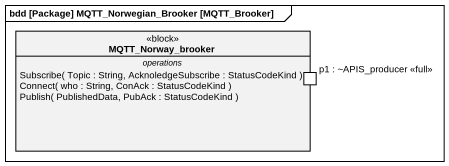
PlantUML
@startuml
mainframe bdd [Package] MQTT_Norwegian_Brooker [MQTT_Brooker]
hide circle
hide empty members
class MQTT_Norway_brooker <<block>> {
  -- operations --
  Subscribe( Topic : String, AcknoledgeSubscribe : StatusCodeKind )
  Connect( who : String, ConAck : StatusCodeKind )
  Publish( PublishedData, PubAck : StatusCodeKind )
  -- ports --
  p1 : ~APIS_producer <<full>>
}
@enduml
